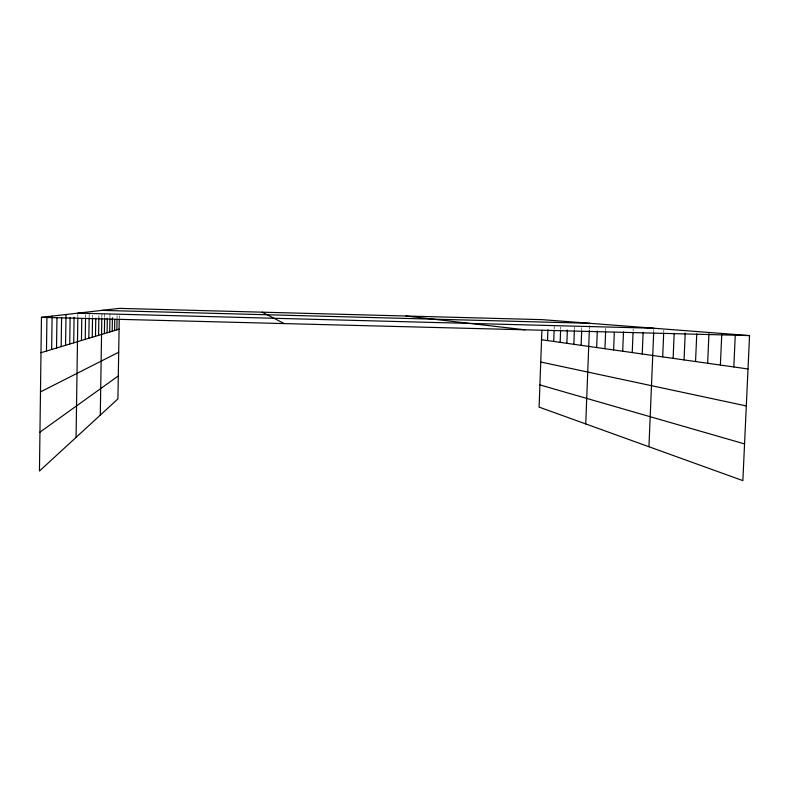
<?xml version="1.0" encoding="UTF-8"?>
<svg xmlns="http://www.w3.org/2000/svg" width="789" height="789" viewBox="0 0 789 789"><rect width="100%" height="100%" fill="white"/><g stroke="black" fill="none" stroke-linecap="round" stroke-linejoin="round"><path stroke-width="0.59" stroke-dasharray="3.94 2.96" d="M77.845 316.714L77.874 314.328M85.567 316.971L85.606 314.614M89.147 316.645L89.187 314.249M92.54 317.592L92.569 315.136M98.862 318.105L98.901 315.639M101.82 317.602L101.919 311.586M104.651 317.119L104.71 313.588M109.927 317.75L110.026 311.823M117.068 318.046L117.107 315.689M119.257 318.154L119.297 315.708M554.164 329.181L554.302 325.502M560.644 329.358L560.732 327.001M574.412 329.526L574.5 327.07M581.72 329.851L581.809 327.465M589.383 329.378L589.57 324.506M605.656 330.581L605.755 328.165M633.094 331.36L633.192 329.003M653.726 331.784L653.825 329.417M663.707 332.642L663.815 330.216"/><path stroke-width="1.18" d="M541.895 330.285L539.104 407.104L742.863 480.629L749.55 335.591L542.28 319.653L119.425 308.371L41.452 317.326L39.45 471.053L117.916 398.909L119.238 319.377M46.472 351.056L46.936 316.695M51.65 349.497L52.104 316.103M56.542 348.018L56.956 317.947M61.177 346.618L61.581 317.444M65.576 345.296L66.01 314.505M69.738 344.043L70.122 317.632M73.702 342.84L74.077 317.227M76.069 437.382L77.825 317.898M81.454 340.513L81.78 318.736M85.232 339.369L85.547 318.145M88.822 338.284L89.127 317.849M92.234 337.258L92.52 318.825M95.489 336.282L95.765 318.273M98.595 335.345L98.862 318.105M100.282 415.122L101.801 318.805M104.395 333.589L104.631 318.292M107.097 332.771L107.334 318.233M109.701 331.991L109.908 318.943M112.186 331.242L112.413 317.75M114.583 330.522L114.76 319.703M116.871 329.832L117.048 319.229M547.517 340.572L547.911 329.743M553.71 341.45L554.125 330.404M560.16 342.367L560.594 330.542M566.867 343.314L567.36 330.049M573.85 344.3L574.362 330.759M581.128 345.335L581.671 331.045M585.734 423.93L589.334 330.591M596.652 347.535L597.303 330.995M604.946 348.708L605.617 331.794M613.615 349.931L614.325 332.277M622.708 351.223L623.478 331.942M632.236 352.575L633.044 332.544M642.236 353.985L643.124 332.248M648.943 446.742L653.677 332.968M662.691 356.884L663.657 333.846M673.116 358.364L674.181 333.372M684.053 359.912L685.217 333.086M695.553 361.54L696.756 333.934M707.644 363.246L708.946 333.708M720.377 365.051L721.797 333.461M733.819 366.954L735.289 334.497M39.953 432.145L118.301 375.949M40.476 391.906L118.695 352.229M40.989 352.713L119.08 329.161M101.939 310.383L589.62 323.293M77.894 313.144L653.874 328.234M41.452 317.326L749.55 335.591M405.931 316.014L524.823 329.792M541.55 339.734L748.011 368.966M540.741 362.013L746.305 405.94M539.903 384.914L744.56 443.911M262.195 312.178L284.247 323.589"/></g></svg>
